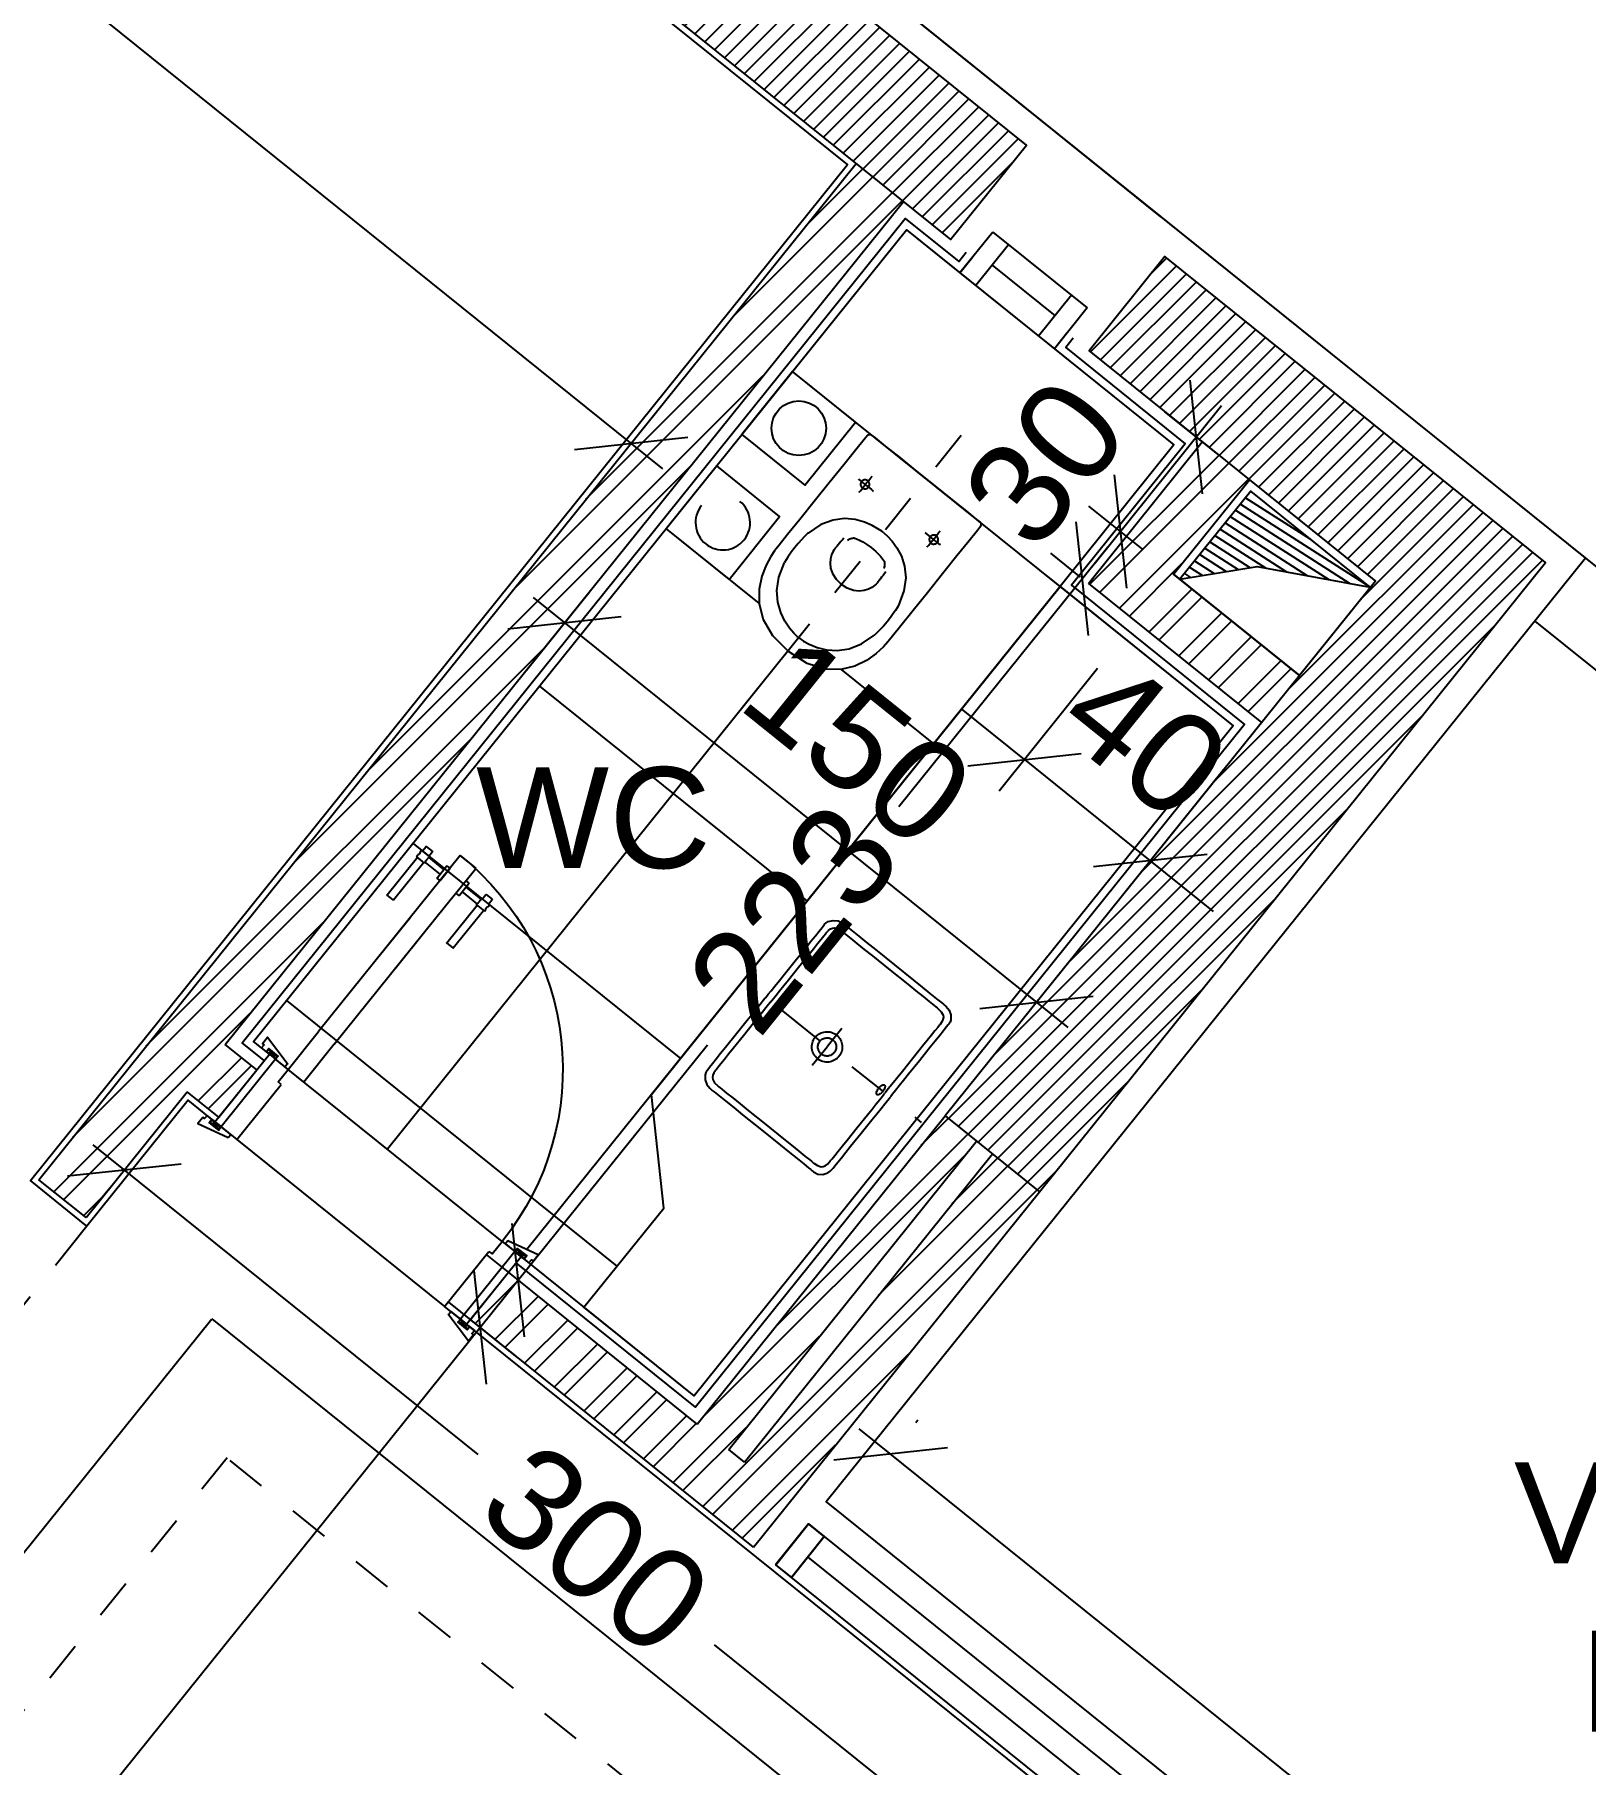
# Model space of a CAD drawing. Extents: x -0.9 to 45.6, y -8.7 to 61.5.
# Drawn here: x 22.36 to 26.201, y 46.578 to 50.864 of the extents above; entities that cross this region are included whole.
import ezdxf

# ---------------------------------------------------------------- set-up
doc = ezdxf.new("R2010")
doc.units = 0
doc.header["$MEASUREMENT"] = 0
doc.header["$PDMODE"] = 35
doc.header["$PDSIZE"] = 0.3
for name, pattern in [('CENTER', [2, 1.25, -0.25, 0.25, -0.25]), ('DASHDOTX2', [50.8, 25.4, -12.7, 0, -12.7]), ('HIDDEN2', [0.1875, 0.125, -0.0625])]:
    doc.linetypes.add(name, pattern=pattern)
doc.layers.get('0').update_dxf_attribs({"linetype": 'CONTINUOUS'})
doc.layers.get('DEFPOINTS').update_dxf_attribs({"linetype": 'CONTINUOUS'})
for name, color, linetype in [('60%', 7, 'CONTINUOUS'), ('A-ALU', 9, 'CONTINUOUS'), ('A-AREAS', 6, 'CONTINUOUS'), ('A-AXIS-SANITARY', 10, 'DASHDOTX2'), ('a-dim', 3, 'CONTINUOUS'), ('A-DOORS', 1, 'CONTINUOUS'), ('A-FC-HIDDEN', 8, 'HIDDEN2'), ('A-FLOR-PFIX', 61, 'CONTINUOUS'), ('A-HATCH-CONC', 8, 'CONTINUOUS'), ('A-HATCH-WALL', 8, 'CONTINUOUS'), ('A-MECHANICAL', 8, 'CONTINUOUS'), ('A-NOMENCLATURE', 3, 'CONTINUOUS'), ('A-PLASTER', 8, 'CONTINUOUS'), ('A-PROJ-TIL-BATH', 8, 'CONTINUOUS'), ('A-PROJ1H', 9, 'HIDDEN2'), ('A-PROJECTION', 9, 'CONTINUOUS'), ('A-SANIT', 95, 'CONTINUOUS'), ('A-SECT-TILE', 12, 'CONTINUOUS'), ('a-shaft', 251, 'CONTINUOUS'), ('A-TILES', 137, 'CONTINUOUS'), ('A-WALL', 4, 'CONTINUOUS'), ('Parcelle$0$N-PLOT', 5, 'CONTINUOUS'), ('S-2ND-3RD-4-5-6TH$0$A-SHAFT 2-3-4-5-6', 8, 'CONTINUOUS'), ('S-2ND-3RD-4-5-6TH$0$A-STR 2-3-4-5-6', 2, 'CONTINUOUS')]:
    doc.layers.add(name, color=color, linetype=linetype)
doc.styles.add('A100-STEXT', font='arial.ttf', dxfattribs={"height": 0.25})
doc.dimstyles.new('A100-DIM', dxfattribs={"dimtxt": 0.25, "dimasz": 0.2, "dimexe": 0.1, "dimexo": 0.3, "dimgap": 0.1, "dimtad": 1, "dimlfac": 100, "dimrnd": 0.5, "dimdsep": 46, "dimtxsty": 'A100-STEXT', "dimblk1": 'OBLIQUE', "dimblk2": 'OBLIQUE', "dimsah": 1, "dimcen": -0.05, "dimdle": 0.1, "dimclrd": 15, "dimclre": 15, "dimclrt": 256, "dimadec": 0, "dimazin": 0, "dimtfac": 0.28, "dimtix": 1, "dimtmove": 2, "dimatfit": 3, "dimldrblk": 'OBLIQUE', "dimfxl": 1, "dimtolj": 1, "dimarcsym": 0})
doc.dimstyles.new('dim-law', dxfattribs={"dimtxt": 0.25, "dimasz": 0.2, "dimexe": 0.1, "dimexo": 0.3, "dimgap": 0.1, "dimtad": 1, "dimlfac": 100, "dimdsep": 46, "dimtxsty": 'A100-STEXT', "dimblk1": 'OBLIQUE', "dimblk2": 'OBLIQUE', "dimsah": 1, "dimcen": -0.05, "dimdle": 0.1, "dimclrd": 15, "dimclre": 15, "dimclrt": 256, "dimadec": 0, "dimazin": 0, "dimtfac": 0.28, "dimtix": 1, "dimtmove": 2, "dimatfit": 3, "dimldrblk": 'OBLIQUE', "dimfxl": 0.1, "dimtolj": 1, "dimarcsym": 0})
pattern_1 = [(45, (-4e-09, 0.000785), (-0.06629126, 0.06629126), []), (45, (0.04419, 0.000785), (-0.06629126, 0.06629126), [])]

# ---------------------------------------------------------------- blocks, each defined once
blk = doc.blocks.new('_OBLIQUE')
at = {"color": 0, "linetype": 'ByBlock'}
blk.add_line((-0.5, -0.5), (0.5, 0.5), dxfattribs=at)
blk = doc.blocks.new('*D159')
at = {"layer": 'a-dim', "color": 15, "lineweight": -2}
for p, q in [((20.6748, 44.1935), (23.5263, 47.7392)), ((23.5564, 47.5866), (23.3857, 47.7239)), ((20.9472, 44.1028), (20.6596, 44.3341))]:
    blk.add_line(p, q, dxfattribs=at)
at = {"layer": 'DEFPOINTS', "color": 0}
for p in [(23.4636, 47.6613), (23.7902, 47.3986), (21.181, 43.9148)]:
    blk.add_point(p, dxfattribs=at)
at = {"layer": 'a-dim', "color": 15, "lineweight": -2, "xscale": 0.2, "yscale": 0.2, "zscale": 0.2}
for p, rotation in [((23.4636, 47.6613), 51.19370302307804), ((20.7375, 44.2714), 231.193703023078)]:
    blk.add_blockref('_OBLIQUE', p, dxfattribs=dict(at, rotation=rotation))
at = {"layer": 'a-dim', "insert": (21.9231, 46.1091), "char_height": 0.25, "attachment_point": 5, "rotation": 51.1937, "style": 'A100-STEXT'}
blk.add_mtext('\\A1;435', dxfattribs=at)
blk = doc.blocks.new('*D160')
at = {"layer": 'a-dim', "color": 15, "lineweight": -2}
for p, q in [((25.0178, 49.5938), (24.5005, 48.9506)), ((24.9505, 49.5196), (24.8772, 49.5786)), ((23.4949, 47.7002), (24.0263, 48.361)), ((23.5335, 47.7975), (23.4797, 47.8408))]:
    blk.add_line(p, q, dxfattribs=at)
at = {"layer": 'DEFPOINTS', "color": 0}
for p in [(24.9551, 49.5159), (25.1843, 49.3316), (23.7673, 47.6095)]:
    blk.add_point(p, dxfattribs=at)
at = {"layer": 'a-dim', "color": 15, "lineweight": -2, "xscale": 0.2, "yscale": 0.2, "zscale": 0.2}
for p, rotation in [((24.9551, 49.5159), 51.19370302307804), ((23.5576, 47.7781), 231.193703023078)]:
    blk.add_blockref('_OBLIQUE', p, dxfattribs=dict(at, rotation=rotation))
at = {"layer": 'a-dim', "insert": (24.2393, 48.6752), "char_height": 0.25, "attachment_point": 5, "rotation": 51.1937, "style": 'A100-STEXT'}
blk.add_mtext('\\A1;223', dxfattribs=at)
blk = doc.blocks.new('*D161')
at = {"layer": 'a-dim', "color": 15, "lineweight": -2}
for p, q in [((24.9865, 49.5549), (25.2998, 49.9445)), ((25.291, 49.8233), (25.1592, 49.9293)), ((25.103, 49.5895), (24.9712, 49.6955))]:
    blk.add_line(p, q, dxfattribs=at)
at = {"layer": 'DEFPOINTS', "color": 0}
for p in [(25.2371, 49.8666), (25.5248, 49.6353), (25.3368, 49.4015)]:
    blk.add_point(p, dxfattribs=at)
at = {"layer": 'a-dim', "color": 15, "lineweight": -2, "xscale": 0.2, "yscale": 0.2, "zscale": 0.2}
for p, rotation in [((25.2371, 49.8666), 51.19370302307804), ((25.0491, 49.6328), 231.193703023078)]:
    blk.add_blockref('_OBLIQUE', p, dxfattribs=dict(at, rotation=rotation))
at = {"layer": 'a-dim', "insert": (24.8625, 49.8028), "char_height": 0.25, "attachment_point": 5, "rotation": 51.1937, "style": 'A100-STEXT'}
blk.add_mtext('\\A1;30', dxfattribs=at)
blk = doc.blocks.new('*D172')
at = {"layer": 'a-dim', "color": 15, "lineweight": -2}
for p, q in [((15.4756, 56.6068), (15.5231, 56.6659)), ((15.3825, 56.6506), (23.9155, 49.7883)), ((23.8527, 49.8699), (23.9002, 49.9289))]:
    blk.add_line(p, q, dxfattribs=at)
at = {"layer": 'DEFPOINTS', "color": 0}
for p in [(15.2876, 56.373), (23.8376, 49.851), (23.6647, 49.6361)]:
    blk.add_point(p, dxfattribs=at)
at = {"layer": 'a-dim', "color": 15, "lineweight": -2, "xscale": 0.2, "yscale": 0.2, "zscale": 0.2}
for p, rotation in [((15.4604, 56.5879), 141.1937093654776), ((23.8376, 49.851), 321.1937093654776)]:
    blk.add_blockref('_OBLIQUE', p, dxfattribs=dict(at, rotation=rotation))
at = {"layer": 'a-dim', "insert": (19.7916, 53.3969), "char_height": 0.25, "attachment_point": 5, "rotation": 321.1937, "style": 'A100-STEXT'}
blk.add_mtext('\\A1;1075', dxfattribs=at)
blk = doc.blocks.new('*D173')
at = {"layer": 'a-dim', "color": 15, "lineweight": -2}
for p, q in [((23.578, 49.2889), (23.7351, 49.4843)), ((23.5945, 49.469), (24.9193, 48.4036)), ((24.9286, 48.5748), (24.7787, 48.3884))]:
    blk.add_line(p, q, dxfattribs=at)
at = {"layer": 'DEFPOINTS', "color": 0}
for p in [(23.39, 49.0551), (25.1166, 48.8086), (24.8413, 48.4663)]:
    blk.add_point(p, dxfattribs=at)
at = {"layer": 'a-dim', "color": 15, "lineweight": -2, "xscale": 0.2, "yscale": 0.2, "zscale": 0.2}
for p, rotation in [((23.6724, 49.4063), 141.1937093654685), ((24.8413, 48.4663), 321.1937093654685)]:
    blk.add_blockref('_OBLIQUE', p, dxfattribs=dict(at, rotation=rotation))
at = {"layer": 'a-dim', "insert": (24.3995, 49.1137), "char_height": 0.25, "attachment_point": 5, "rotation": 321.1937, "style": 'A100-STEXT'}
blk.add_mtext('\\A1;150', dxfattribs=at)
blk = doc.blocks.new('*D174')
at = {"layer": 'a-dim', "color": 15, "lineweight": -2}
for p, q in [((24.9929, 49.2931), (24.749, 48.9897)), ((24.8116, 49.0677), (24.6558, 49.193)), ((24.8116, 49.0677), (25.1233, 48.817)), ((25.3046, 49.0424), (25.0607, 48.7391)), ((25.1233, 48.817), (25.2792, 48.6916))]:
    blk.add_line(p, q, dxfattribs=at)
at = {"layer": 'DEFPOINTS', "color": 0}
for p in [(25.1809, 49.5268), (25.4926, 49.2762), (25.1233, 48.817)]:
    blk.add_point(p, dxfattribs=at)
at = {"layer": 'a-dim', "color": 15, "lineweight": -2, "xscale": 0.2, "yscale": 0.2, "zscale": 0.2}
for p, rotation in [((24.8116, 49.0677), 321.1937093654685), ((25.1233, 48.817), 141.1937093654685)]:
    blk.add_blockref('_OBLIQUE', p, dxfattribs=dict(at, rotation=rotation))
at = {"layer": 'a-dim', "insert": (25.1102, 49.1197), "char_height": 0.25, "attachment_point": 5, "rotation": 321.1937, "style": 'A100-STEXT'}
blk.add_mtext('\\A1;40', dxfattribs=at)
blk = doc.blocks.new('*D175')
at = {"layer": 'a-dim', "color": 15, "lineweight": -2}
for p, q in [((22.5041, 48.1132), (23.4582, 47.3459)), ((22.5502, 48.0109), (22.5194, 47.9726)), ((24.9978, 46.1078), (24.0437, 46.875)), ((24.7313, 45.936), (24.9825, 46.2484))]:
    blk.add_line(p, q, dxfattribs=at)
at = {"layer": 'DEFPOINTS', "color": 0}
for p in [(22.7382, 48.2446), (24.9199, 46.1704), (24.5433, 45.7022)]:
    blk.add_point(p, dxfattribs=at)
at = {"layer": 'a-dim', "color": 15, "lineweight": -2, "xscale": 0.2, "yscale": 0.2, "zscale": 0.2}
for p, rotation in [((22.5821, 48.0505), 141.1937093654481), ((24.9199, 46.1704), 321.1937093654481)]:
    blk.add_blockref('_OBLIQUE', p, dxfattribs=dict(at, rotation=rotation))
at = {"layer": 'a-dim', "insert": (23.751, 47.1105), "char_height": 0.25, "attachment_point": 5, "rotation": 321.1937, "style": 'A100-STEXT'}
blk.add_mtext('\\A1;300', dxfattribs=at)
blk = doc.blocks.new('A$C3DEF75EA')
at = {"layer": 'A-DOORS'}
for p, q in [((-0.19, 0.63), (-0.19, 0.6445)), ((-0.1705, 0.645), (-0.1895, 0.645)), ((-0.17, 0.63), (-0.17, 0.6445)), ((-0.11, 0.68), (-0.06, 0.68)), ((-0.11, 0.56), (-0.11, 0.68)), ((-0.06, 0.68), (-0.06, 0.56)), ((0, 0.63), (0, 0.6445)), ((0.0005, 0.645), (0.0195, 0.645)), ((0.02, 0.63), (0.02, 0.6445)), ((-0.167, 0.63), (-0.193, 0.63)), ((-0.193, 0.625), (-0.193, 0.63)), ((-0.193, 0.61), (-0.193, 0.615)), ((-0.167, 0.61), (-0.193, 0.61)), ((-0.19, 0.4905), (-0.19, 0.61)), ((-0.17, 0.4905), (-0.17, 0.61)), ((-0.167, 0.6275), (-0.167, 0.63)), ((-0.12, 0.6275), (-0.167, 0.6275)), ((-0.167, 0.61), (-0.167, 0.6125)), ((-0.12, 0.6125), (-0.167, 0.6125)), ((-0.12, 0.602), (-0.12, 0.638)), ((-0.11, 0.64), (-0.118, 0.64)), ((-0.11, 0.6), (-0.118, 0.6)), ((-0.11, 0.6), (-0.11, 0.64)), ((-0.06, 0.64), (-0.052, 0.64)), ((-0.06, 0.6), (-0.06, 0.64)), ((-0.06, 0.6), (-0.052, 0.6)), ((-0.05, 0.602), (-0.05, 0.638)), ((-0.05, 0.6275), (-0.003, 0.6275)), ((-0.05, 0.6125), (-0.003, 0.6125)), ((-0.003, 0.63), (0.023, 0.63)), ((-0.003, 0.6275), (-0.003, 0.63)), ((-0.003, 0.61), (-0.003, 0.6125)), ((-0.003, 0.61), (0.023, 0.61)), ((0, 0.4905), (0, 0.61)), ((0.02, 0.4905), (0.02, 0.61)), ((0.023, 0.625), (0.023, 0.63)), ((0.023, 0.61), (0.023, 0.615)), ((-0.11, 0.12), (-0.11, 0.56)), ((-0.06, 0.56), (-0.06, 0.12)), ((-0.1705, 0.49), (-0.1895, 0.49)), ((-0.11, 0.483), (-0.11, 0.36)), ((-0.06, 0.483), (-0.06, 0.36)), ((0.0005, 0.49), (0.0195, 0.49)), ((-0.11, 0.12), (-0.11, 0)), ((-0.06, 0), (-0.06, 0.12)), ((-0.809, 0), (-0.781, 0.009)), ((-0.809, 0.009), (-0.781, 0)), ((0.009, 0), (-0.019, 0.009)), ((0.009, 0.009), (-0.019, 0)), ((-0.11, 0), (-0.06, 0)), ((-0.809, -0.215), (-0.781, -0.224)), ((-0.809, -0.224), (-0.781, -0.215)), ((0.009, -0.215), (-0.019, -0.224)), ((0.009, -0.224), (-0.019, -0.215))]:
    blk.add_line(p, q, dxfattribs=at)
at = {"layer": 'A-DOORS', "color": 8}
for p, q in [((-0.74, 0), (-0.06, 0)), ((-0.07, -0.215), (-0.73, -0.215))]:
    blk.add_line(p, q, dxfattribs=at)
at = {"layer": 'A-DOORS'}
for points in [[(-0.81, 0), (-0.825, 0), (-0.825, 0.01), (-0.83, 0.01), (-0.83, 0.03), (-0.7518, 0.0104, -0.381769), (-0.75, 0.0084), (-0.75, 0), (-0.78, 0), (-0.78, 0.01), (-0.81, 0.01), (-0.81, 0)], [(0.01, 0), (0.025, 0), (0.025, 0.01), (0.03, 0.01), (0.03, 0.03), (-0.0482, 0.0104, 0.381769), (-0.05, 0.0084), (-0.05, 0), (-0.02, 0), (-0.02, 0.01), (0.01, 0.01), (0.01, 0)], [(-0.81, -0.215), (-0.825, -0.215), (-0.825, -0.225), (-0.83, -0.225), (-0.83, -0.245), (-0.7518, -0.2254, 0.381769), (-0.75, -0.2234), (-0.75, -0.215), (-0.78, -0.215), (-0.78, -0.225), (-0.81, -0.225), (-0.81, -0.215)], [(0.01, -0.215), (0.025, -0.215), (0.025, -0.225), (0.03, -0.225), (0.03, -0.245), (-0.0482, -0.2254, -0.381769), (-0.05, -0.2234), (-0.05, -0.215), (-0.02, -0.215), (-0.02, -0.225), (0.01, -0.225), (0.01, -0.215)]]:
    blk.add_lwpolyline(points, format="xyb", dxfattribs=at)
for points in [[(-0.809, 0), (-0.781, 0), (-0.781, 0.009), (-0.809, 0.009)], [(0.009, 0), (-0.019, 0), (-0.019, 0.009), (0.009, 0.009)], [(-0.809, -0.215), (-0.781, -0.215), (-0.781, -0.224), (-0.809, -0.224)], [(0.009, -0.215), (-0.019, -0.215), (-0.019, -0.224), (0.009, -0.224)]]:
    blk.add_lwpolyline(points, close=True, dxfattribs=at)
for points in [[(-0.8, -0.215), (-0.8, 0), (-0.78, 0), (-0.78, -0.215), (-0.8, -0.215)], [(-0.73, -0.04), (-0.74, -0.04), (-0.74, 0), (-0.78, 0)], [(-0.78, 0), (-0.78, -0.215), (-0.73, -0.215), (-0.73, -0.04)], [(0, -0.215), (0, 0), (-0.02, 0), (-0.02, -0.215), (0, -0.215)], [(-0.07, -0.04), (-0.06, -0.04), (-0.06, 0), (-0.02, 0)], [(-0.02, 0), (-0.02, -0.215), (-0.07, -0.215), (-0.07, -0.04)]]:
    blk.add_lwpolyline(points, dxfattribs=at)
blk.add_arc((-0.0597, -0.0003), 0.6803, 90.0254, 179.9746, dxfattribs=at)
for centre, major_axis, start_param, end_param in [((-0.1895, 0.6445), (-0.000354, 0.000354), -0.785398, 0.785398), ((-0.1705, 0.6445), (0.000354, 0.000354), 5.497787, 7.068583), ((0.0005, 0.6445), (-0.000354, 0.000354), -0.785398, 0.785398), ((0.0195, 0.6445), (0.000354, 0.000354), 5.497787, 7.068583), ((-0.2006, 0.62), (0.00642, 0.00642), 4.914874, 6.080701), ((-0.149, 0.62), (0.0138, 0.0138), 1.961403, 2.750986), ((-0.118, 0.638), (-0.00141, 0.00141), -0.785398, 0.785398), ((-0.118, 0.602), (0.00141, 0.00141), 2.356194, 3.926991), ((-0.052, 0.638), (0.00141, 0.00141), 5.497787, 7.068583), ((-0.052, 0.602), (-0.00141, 0.00141), 2.356194, 3.926991), ((-0.021, 0.62), (0.0138, 0.0138), 5.102996, 5.892578), ((0.0306, 0.62), (0.00642, 0.00642), 1.773281, 2.939108), ((-0.1895, 0.4905), (0.000354, 0.000354), 2.356194, 3.926991), ((-0.1705, 0.4905), (-0.000354, 0.000354), 2.356194, 3.926991), ((0.0005, 0.4905), (0.000354, 0.000354), 2.356194, 3.926991), ((0.0195, 0.4905), (-0.000354, 0.000354), 2.356194, 3.926991)]:
    blk.add_ellipse(centre, major_axis=major_axis, ratio=1, start_param=start_param, end_param=end_param, dxfattribs=at)
blk = doc.blocks.new('A$C4412624D')
for points in [[(-363.316505, 205.931824, 0), (-369.377186, 205.812927, 0), (-385.619804, 204.401184, 0), (-409.135235, 200.113983, 0), (-437.014357, 191.368836, 0), (-466.348038, 176.583069, 0), (-494.227158, 154.174194, 0), (-517.742592, 122.559601, 0), (-533.985207, 80.156738, 0), (-540.045876, 25.382996, 0)], [(-497.934326, 27.701111, 0), (-497.803253, 31.697464, 0), (-496.723526, 42.562134, 0), (-493.665352, 58.608521, 0), (-487.598946, 78.150055, 0), (-477.494526, 99.500153, 0), (-462.322313, 120.972229, 0), (-441.052518, 140.879669, 0), (-412.655359, 157.53595, 0), (-376.101051, 169.254425, 0)], [(-283.871368, 169.254578, 0), (-285.531082, 169.495087, 0), (-290.24971, 170.096344, 0), (-297.636414, 170.87796, 0), (-307.300392, 171.659577, 0), (-318.850838, 172.260834, 0), (-331.896935, 172.501343, 0), (-346.047874, 172.200714, 0), (-360.912849, 171.17862, 0), (-376.101044, 169.254608, 0)], [(-7.305237, 205.931824, 0), (-19.51413, 205.931824, 0), (-52.233948, 205.931824, 0), (-99.604431, 205.931824, 0), (-155.76532, 205.931824, 0), (-214.856354, 205.931793, 0), (-271.017242, 205.931793, 0), (-318.387726, 205.931793, 0), (-351.107536, 205.931763, 0), (-363.316406, 205.931763, 0)], [(-167.899292, 27.713638, 0), (-167.94632, 31.783478, 0), (-168.779755, 42.831787, 0), (-171.43811, 59.116745, 0), (-176.960022, 78.896546, 0), (-186.383972, 100.429382, 0), (-200.748535, 121.973389, 0), (-221.092255, 141.786835, 0), (-248.453674, 158.127808, 0), (-283.871368, 169.254547, 0)], [(-7.305237, 205.931824, 0), (-7.054718, 205.891724, 0), (-6.383331, 205.746399, 0), (-5.411285, 205.458283, 0), (-4.258881, 204.989777, 0), (-3.046356, 204.303314, 0), (-1.893951, 203.361298, 0), (-0.921936, 202.126221, 0), (-0.250519, 200.560455, 0), (0, 198.626465, 0)], [(-0.000031, 198.626618, 0), (-0.000031, 186.942688, 0), (-0.000031, 155.629791, 0), (-0.000031, 110.296204, 0), (-0.000031, 56.550171, 0), (0, 0, 0), (0, -53.746025, 0), (0, -99.079628, 0), (0.000031, -130.392528, 0), (0.000031, -142.076446, 0)], [(-128.633087, 134.554077, 0), (-126.879395, 134.554077, 0), (-122.179504, 134.554077, 0), (-115.375183, 134.554077, 0), (-107.308197, 134.554077, 0), (-98.820343, 134.554108, 0), (-90.753357, 134.554108, 0), (-83.949036, 134.554108, 0), (-79.249146, 134.554138, 0), (-77.495453, 134.554138, 0)], [(-93.019531, 135.467438, 0), (-93.196075, 137.437134, 0), (-93.705109, 139.291046, 0), (-94.515656, 140.998169, 0), (-95.596771, 142.527588, 0), (-96.917511, 143.848328, 0), (-98.446899, 144.929444, 0), (-100.154022, 145.740021, 0), (-102.007935, 146.249054, 0), (-103.977631, 146.425629, 0), (-103.977631, 146.425537, 0), (-105.947327, 146.248993, 0), (-107.801239, 145.73996, 0), (-109.508362, 144.929413, 0), (-111.03775, 143.848328, 0), (-112.358459, 142.527588, 0), (-113.439575, 140.99823, 0), (-114.250092, 139.291107, 0), (-114.759094, 137.437256, 0), (-114.935638, 135.46759, 0), (-114.93573, 135.467438, 0), (-114.759186, 133.497742, 0), (-114.250153, 131.643829, 0), (-113.439606, 129.936707, 0), (-112.35849, 128.407288, 0), (-111.03775, 127.086548, 0), (-109.508362, 126.005432, 0), (-107.801239, 125.194855, 0), (-105.947327, 124.685822, 0), (-103.977631, 124.509247, 0), (-103.977631, 124.509339, 0), (-102.007935, 124.685883, 0), (-100.154022, 125.194916, 0), (-98.446899, 126.005463, 0), (-96.917511, 127.086548, 0), (-95.596802, 128.407288, 0), (-94.515686, 129.936646, 0), (-93.70517, 131.643768, 0), (-93.196167, 133.49762, 0), (-93.019623, 135.467285, 0)], [(-103.977631, 156.470307, 0), (-103.977631, 154.841889, 0), (-103.977631, 150.477722, 0), (-103.977631, 144.159454, 0), (-103.977631, 136.668732, 0), (-103.977661, 128.787171, 0), (-103.977661, 121.296448, 0), (-103.977661, 114.97818, 0), (-103.977692, 110.614014, 0), (-103.977692, 108.985626, 0)], [(-239.127029, 93.496338, 0), (-244.453003, 93.570557, 0), (-249.945557, 93.674713, 0), (-255.392944, 93.798554, 0), (-260.583328, 93.931671, 0), (-265.304947, 94.063751, 0), (-269.345993, 94.184479, 0), (-272.494675, 94.283508, 0), (-274.5392, 94.350495, 0), (-275.267776, 94.375122, 0), (-275.267746, 94.375122, 0), (-277.177994, 94.160919, 0), (-282.297455, 93.202637, 0), (-289.709213, 91.026795, 0), (-298.496338, 87.159912, 0), (-307.741928, 81.128479, 0), (-316.529068, 72.45903, 0), (-323.940826, 60.67807, 0), (-329.060295, 45.312103, 0), (-330.970551, 25.887634, 0)], [(-222.988953, 73.828949, 0), (-223.338638, 74.133179, 0), (-224.304276, 74.948532, 0), (-225.760712, 76.128952, 0), (-227.582809, 77.528443, 0), (-229.645447, 79.000946, 0), (-231.823486, 80.400421, 0), (-233.99176, 81.580872, 0), (-236.025146, 82.39621, 0), (-237.798523, 82.70047, 0)], [(-222.988953, 73.828949, 0), (-222.415253, 72.286972, 0), (-220.969742, 67.851441, 0), (-219.065781, 60.807938, 0), (-217.11673, 51.442078, 0), (-215.53595, 40.039414, 0), (-214.736816, 26.885574, 0), (-215.132675, 12.266113, 0), (-217.136887, -3.533356, 0), (-221.162842, -20.227234, 0)], [(-363.316505, -149.381658, 0), (-369.377186, -149.461094, 0), (-385.619804, -148.580885, 0), (-409.135235, -145.063267, 0), (-437.014357, -137.230472, 0), (-466.348038, -123.404728, 0), (-494.227158, -101.908272, 0), (-517.742592, -71.063339, 0), (-533.985207, -29.192154, 0), (-540.045876, 25.383057, 0)], [(-497.934326, 27.701111, 0), (-497.877174, 23.658875, 0), (-496.982231, 12.679642, 0), (-494.164284, -3.515335, 0), (-488.338104, -23.204819, 0), (-478.41848, -44.667587, 0), (-463.320183, -66.182388, 0), (-441.957998, -86.028, 0), (-413.246702, -102.483177, 0), (-376.101074, -113.826691, 0)], [(-239.127029, -38.068466, 0), (-244.453003, -38.14267, 0), (-249.945557, -38.246841, 0), (-255.392944, -38.370651, 0), (-260.583328, -38.503769, 0), (-265.304947, -38.635849, 0), (-269.345993, -38.756561, 0), (-272.494675, -38.855591, 0), (-274.5392, -38.922577, 0), (-275.267776, -38.947189, 0), (-275.267746, -38.947235, 0), (-277.177994, -38.733047, 0), (-282.297455, -37.774811, 0), (-289.709213, -35.599045, 0), (-298.496338, -31.732208, 0), (-307.741928, -25.700821, 0), (-316.529068, -17.031387, 0), (-323.940826, -5.250381, 0), (-329.060295, 10.115692, 0), (-330.970551, 29.540344, 0)], [(-167.899292, 27.713638, 0), (-167.835449, 23.744888, 0), (-168.391693, 12.949295, 0), (-170.689728, -3.00711, 0), (-175.851273, -22.458359, 0), (-184.998032, -43.738403, 0), (-199.251709, -65.181274, 0), (-219.733994, -85.120949, 0), (-247.56662, -101.891426, 0), (-283.871277, -113.826691, 0)], [(-221.162796, -20.227218, 0), (-221.512482, -20.531448, 0), (-222.478119, -21.346786, 0), (-223.934555, -22.527222, 0), (-225.756668, -23.926681, 0), (-227.819305, -25.39917, 0), (-229.99733, -26.79863, 0), (-232.165619, -27.97905, 0), (-234.19902, -28.794388, 0), (-235.972382, -29.098617, 0)], [(-128.633087, -79.126785, 0), (-126.879395, -79.126785, 0), (-122.179504, -79.126785, 0), (-115.375183, -79.126785, 0), (-107.308197, -79.126793, 0), (-98.820343, -79.126793, 0), (-90.753357, -79.1268, 0), (-83.949036, -79.1268, 0), (-79.249146, -79.126808, 0), (-77.495453, -79.126816, 0)], [(-93.019531, -80.039558, 0), (-93.196075, -78.069855, 0), (-93.705109, -76.215965, 0), (-94.515656, -74.508842, 0), (-95.596771, -72.979439, 0), (-96.917511, -71.658707, 0), (-98.446899, -70.577591, 0), (-100.154022, -69.767044, 0), (-102.007935, -69.258026, 0), (-103.977631, -69.081474, 0), (-103.977631, -69.081459, 0), (-105.947327, -69.258011, 0), (-107.801239, -69.767036, 0), (-109.508362, -70.577583, 0), (-111.03775, -71.658699, 0), (-112.358459, -72.979431, 0), (-113.439575, -74.508835, 0), (-114.250092, -76.21595, 0), (-114.759094, -78.069839, 0), (-114.935638, -80.039543, 0), (-114.93573, -80.039558, 0), (-114.759186, -82.009262, 0), (-114.250153, -83.863159, 0), (-113.439606, -85.570282, 0), (-112.35849, -87.099686, 0), (-111.03775, -88.420425, 0), (-109.508362, -89.501541, 0), (-107.801239, -90.312088, 0), (-105.947327, -90.821113, 0), (-103.977631, -90.997673, 0), (-103.977631, -90.997658, 0), (-102.007935, -90.821106, 0), (-100.154022, -90.31208, 0), (-98.446899, -89.501533, 0), (-96.917511, -88.420418, 0), (-95.596802, -87.099678, 0), (-94.515686, -85.570274, 0), (-93.70517, -83.863144, 0), (-93.196167, -82.009254, 0), (-93.019623, -80.039543, 0)], [(-103.977631, -101.042419, 0), (-103.977631, -99.414001, 0), (-103.977631, -95.049827, 0), (-103.977631, -88.731552, 0), (-103.977631, -81.240814, 0), (-103.977661, -73.359253, 0), (-103.977661, -65.868515, 0), (-103.977661, -59.550239, 0), (-103.977692, -55.186066, 0), (-103.977692, -53.557648, 0)], [(-283.871368, -113.826683, 0), (-285.531082, -114.067184, 0), (-290.24971, -114.668434, 0), (-297.636414, -115.450065, 0), (-307.300392, -116.231693, 0), (-318.850838, -116.832943, 0), (-331.896935, -117.073444, 0), (-346.047874, -116.772819, 0), (-360.912849, -115.750694, 0), (-376.101044, -113.826691, 0)], [(-7.305237, -149.381658, 0), (-19.51413, -149.381658, 0), (-52.233948, -149.381658, 0), (-99.604431, -149.381658, 0), (-155.76532, -149.381658, 0), (-214.856354, -149.38166, 0), (-271.017242, -149.38166, 0), (-318.387726, -149.38166, 0), (-351.107536, -149.381662, 0), (-363.316406, -149.381662, 0)], [(-7.305237, -149.381658, 0), (-7.054718, -149.341568, 0), (-6.383331, -149.196247, 0), (-5.411285, -148.908123, 0), (-4.258881, -148.439623, 0), (-3.046356, -147.753174, 0), (-1.893951, -146.811207, 0), (-0.921936, -145.576141, 0), (-0.250519, -144.010414, 0), (0, -142.076446, 0)]]:
    blk.add_polyline3d(points)
at = {"layer": 'A-AXIS-SANITARY', "linetype": 'CENTER', "ltscale": 0.1}
blk.add_line((136.288241, 26.88557), (-721.794139, 26.885582), dxfattribs=at)
blk = doc.blocks.new('A$C6D442EC4')
at = {"layer": 'A-AXIS-SANITARY', "linetype": 'CENTER', "ltscale": 0.1}
blk.add_line((-0.0027, 0.3461), (-0.0027, -0.0992), dxfattribs=at)
at = {"layer": 'A-FLOR-PFIX', "ltscale": 0.5}
for points in [[(-0.0025, 0.3948), (-0.0051, 0.3948), (-0.0125, 0.3948), (-0.0239, 0.3948), (-0.0388, 0.3948), (-0.0564, 0.3948), (-0.076, 0.3948), (-0.1187, 0.3948), (-0.1614, 0.3948), (-0.181, 0.3948), (-0.1986, 0.3948), (-0.2135, 0.3948), (-0.225, 0.3948), (-0.2323, 0.3948), (-0.235, 0.3948), (-0.2405, 0.394), (-0.246, 0.3919), (-0.2556, 0.3842), (-0.2625, 0.3736), (-0.2651, 0.362), (-0.2651, 0.361), (-0.2651, 0.3583), (-0.2651, 0.3538), (-0.2651, 0.3478), (-0.2651, 0.3316), (-0.2651, 0.3105), (-0.2651, 0.2855), (-0.2651, 0.2577), (-0.2651, 0.1972), (-0.2651, 0.1367), (-0.2651, 0.1088), (-0.2651, 0.0839), (-0.2651, 0.0628), (-0.2651, 0.0466), (-0.2651, 0.0405), (-0.2651, 0.0361), (-0.2651, 0.0333), (-0.2651, 0.0324), (-0.2626, 0.0199), (-0.2557, 0.0096), (-0.2448, 0.0026), (-0.2379, 0.0007), (-0.2303, 0), (-0.2278, 0), (-0.2205, 0), (-0.2093, 0), (-0.1947, 0), (-0.1775, 0), (-0.1582, 0), (-0.1164, 0), (-0.0746, 0), (-0.0553, 0), (-0.0381, 0), (-0.0235, 0), (-0.0123, 0), (-0.005, 0), (-0.0025, 0)], [(-0.0026, 0.3948), (0, 0.3948), (0.0074, 0.3948), (0.0188, 0.3948), (0.0337, 0.3948), (0.0513, 0.3948), (0.0709, 0.3948), (0.1136, 0.3948), (0.1563, 0.3948), (0.176, 0.3948), (0.1936, 0.3948), (0.2084, 0.3948), (0.2199, 0.3948), (0.2273, 0.3948), (0.2299, 0.3948), (0.2355, 0.394), (0.2409, 0.3919), (0.2506, 0.3842), (0.2574, 0.3736), (0.26, 0.362), (0.26, 0.361), (0.26, 0.3583), (0.26, 0.3538), (0.26, 0.3478), (0.26, 0.3316), (0.26, 0.3105), (0.26, 0.2856), (0.26, 0.2578), (0.26, 0.1974), (0.26, 0.137), (0.26, 0.1092), (0.26, 0.0843), (0.26, 0.0632), (0.26, 0.047), (0.26, 0.041), (0.26, 0.0366), (0.26, 0.0338), (0.26, 0.0329), (0.2574, 0.0212), (0.2506, 0.0106), (0.2409, 0.003), (0.2355, 0.0008), (0.2299, 0), (0.2273, 0), (0.2199, 0), (0.2084, 0), (0.1936, 0), (0.176, 0), (0.1563, 0), (0.1136, 0), (0.0709, 0), (0.0513, 0), (0.0337, 0), (0.0188, 0), (0.0074, 0), (0, 0), (-0.0026, 0)], [(-0.0025, 0.3784), (-0.0049, 0.3784), (-0.0118, 0.3784), (-0.0226, 0.3784), (-0.0366, 0.3784), (-0.0531, 0.3784), (-0.0715, 0.3784), (-0.1116, 0.3784), (-0.1517, 0.3784), (-0.1701, 0.3784), (-0.1867, 0.3784), (-0.2006, 0.3784), (-0.2114, 0.3784), (-0.2183, 0.3784), (-0.2208, 0.3784), (-0.2288, 0.3778), (-0.2351, 0.3761), (-0.2399, 0.3735), (-0.2434, 0.37), (-0.2472, 0.361), (-0.2481, 0.3502), (-0.2481, 0.3493), (-0.2481, 0.3468), (-0.2481, 0.3427), (-0.2481, 0.3371), (-0.2481, 0.322), (-0.2481, 0.3025), (-0.2481, 0.2793), (-0.2481, 0.2535), (-0.2481, 0.1974), (-0.2481, 0.1413), (-0.2481, 0.1155), (-0.2481, 0.0924), (-0.2481, 0.0728), (-0.2481, 0.0577), (-0.2481, 0.0522), (-0.2481, 0.048), (-0.2481, 0.0455), (-0.2481, 0.0446), (-0.2472, 0.0339), (-0.2434, 0.0249), (-0.2399, 0.0214), (-0.2351, 0.0187), (-0.2288, 0.017), (-0.2208, 0.0164), (-0.2183, 0.0164), (-0.2114, 0.0164), (-0.2006, 0.0164), (-0.1867, 0.0164), (-0.1701, 0.0164), (-0.1517, 0.0164), (-0.1116, 0.0164), (-0.0715, 0.0164), (-0.0531, 0.0164), (-0.0366, 0.0164), (-0.0226, 0.0164), (-0.0118, 0.0164), (-0.0049, 0.0164), (-0.0025, 0.0164)], [(-0.0026, 0.3784), (-0.0002, 0.3784), (0.0068, 0.3784), (0.0175, 0.3784), (0.0315, 0.3784), (0.048, 0.3784), (0.0665, 0.3784), (0.1065, 0.3784), (0.1466, 0.3784), (0.1651, 0.3784), (0.1816, 0.3784), (0.1955, 0.3784), (0.2063, 0.3784), (0.2132, 0.3784), (0.2157, 0.3784), (0.2237, 0.3778), (0.23, 0.3761), (0.2348, 0.3735), (0.2383, 0.37), (0.2421, 0.361), (0.243, 0.3502), (0.243, 0.3493), (0.243, 0.3468), (0.243, 0.3427), (0.243, 0.3371), (0.243, 0.322), (0.243, 0.3025), (0.243, 0.2793), (0.243, 0.2535), (0.243, 0.1974), (0.243, 0.1413), (0.243, 0.1155), (0.243, 0.0924), (0.243, 0.0728), (0.243, 0.0577), (0.243, 0.0522), (0.243, 0.048), (0.243, 0.0455), (0.243, 0.0446), (0.2421, 0.0339), (0.2383, 0.0249), (0.2348, 0.0214), (0.23, 0.0187), (0.2237, 0.017), (0.2157, 0.0164), (0.2132, 0.0164), (0.2063, 0.0164), (0.1955, 0.0164), (0.1816, 0.0164), (0.1651, 0.0164), (0.1466, 0.0164), (0.1065, 0.0164), (0.0665, 0.0164), (0.048, 0.0164), (0.0315, 0.0164), (0.0175, 0.0164), (0.0068, 0.0164), (-0.0002, 0.0164), (-0.0026, 0.0164)], [(-0.0408, 0.1997), (-0.0406, 0.2035), (-0.04, 0.2073), (-0.0391, 0.2109), (-0.0378, 0.2144), (-0.0362, 0.2176), (-0.0343, 0.2208), (-0.0322, 0.2237), (-0.0297, 0.2263), (-0.0271, 0.2288), (-0.0242, 0.2309), (-0.021, 0.2328), (-0.0177, 0.2344), (-0.0143, 0.2357), (-0.0107, 0.2366), (-0.0069, 0.2372), (-0.0031, 0.2374), (0.0008, 0.2372), (0.0045, 0.2366), (0.0081, 0.2357), (0.0116, 0.2344), (0.0149, 0.2328), (0.018, 0.2309), (0.0209, 0.2288), (0.0236, 0.2263), (0.026, 0.2237), (0.0282, 0.2208), (0.0301, 0.2176), (0.0317, 0.2144), (0.0329, 0.2109), (0.0339, 0.2073), (0.0344, 0.2035), (0.0346, 0.1997), (0.0344, 0.1958), (0.0339, 0.1921), (0.0329, 0.1885), (0.0317, 0.185), (0.0301, 0.1817), (0.0282, 0.1786), (0.026, 0.1757), (0.0236, 0.173), (0.0209, 0.1706), (0.018, 0.1684), (0.0149, 0.1665), (0.0116, 0.1649), (0.0081, 0.1637), (0.0045, 0.1627), (0.0008, 0.1622), (-0.0031, 0.162), (-0.0069, 0.1622), (-0.0107, 0.1627), (-0.0143, 0.1637), (-0.0177, 0.1649), (-0.021, 0.1665), (-0.0242, 0.1684), (-0.0271, 0.1706), (-0.0297, 0.173), (-0.0322, 0.1757), (-0.0343, 0.1786), (-0.0362, 0.1817), (-0.0378, 0.185), (-0.0391, 0.1885), (-0.04, 0.1921), (-0.0406, 0.1958), (-0.0408, 0.1997), (-0.0408, 0.1997)], [(-0.0257, 0.1997), (-0.0256, 0.202), (-0.0252, 0.2042), (-0.0247, 0.2064), (-0.0239, 0.2085), (-0.023, 0.2105), (-0.0218, 0.2123), (-0.0205, 0.2141), (-0.0191, 0.2157), (-0.0175, 0.2171), (-0.0157, 0.2184), (-0.0139, 0.2196), (-0.0119, 0.2205), (-0.0098, 0.2213), (-0.0076, 0.2218), (-0.0054, 0.2222), (-0.0031, 0.2223), (-0.0008, 0.2222), (0.0015, 0.2218), (0.0037, 0.2213), (0.0057, 0.2205), (0.0077, 0.2196), (0.0096, 0.2184), (0.0113, 0.2171), (0.0129, 0.2157), (0.0144, 0.2141), (0.0157, 0.2123), (0.0168, 0.2105), (0.0178, 0.2085), (0.0185, 0.2064), (0.0191, 0.2042), (0.0194, 0.202), (0.0196, 0.1997), (0.0194, 0.1974), (0.0191, 0.1951), (0.0185, 0.1929), (0.0178, 0.1909), (0.0168, 0.1889), (0.0157, 0.187), (0.0144, 0.1853), (0.0129, 0.1837), (0.0113, 0.1822), (0.0096, 0.1809), (0.0077, 0.1798), (0.0057, 0.1788), (0.0037, 0.1781), (0.0015, 0.1775), (-0.0008, 0.1772), (-0.0031, 0.1771), (-0.0054, 0.1772), (-0.0076, 0.1775), (-0.0098, 0.1781), (-0.0119, 0.1788), (-0.0139, 0.1798), (-0.0157, 0.1809), (-0.0175, 0.1822), (-0.0191, 0.1837), (-0.0205, 0.1853), (-0.0218, 0.187), (-0.023, 0.1889), (-0.0239, 0.1909), (-0.0247, 0.1929), (-0.0252, 0.1951), (-0.0256, 0.1974), (-0.0257, 0.1997), (-0.0257, 0.1997)], [(-0.0176, 0.0295), (-0.0176, 0.0302), (-0.0173, 0.0308), (-0.017, 0.0315), (-0.0165, 0.0321), (-0.0158, 0.0326), (-0.0151, 0.0332), (-0.0142, 0.0337), (-0.0132, 0.0341), (-0.011, 0.0349), (-0.0084, 0.0355), (-0.0056, 0.0359), (-0.0026, 0.036), (0.0004, 0.0359), (0.0033, 0.0355), (0.0058, 0.0349), (0.0081, 0.0341), (0.009, 0.0337), (0.0099, 0.0332), (0.0107, 0.0326), (0.0113, 0.0321), (0.0118, 0.0315), (0.0122, 0.0308), (0.0124, 0.0302), (0.0125, 0.0295), (0.0124, 0.0288), (0.0122, 0.0282), (0.0118, 0.0276), (0.0113, 0.027), (0.0107, 0.0264), (0.0099, 0.0258), (0.009, 0.0253), (0.0081, 0.0249), (0.0058, 0.0241), (0.0033, 0.0235), (0.0004, 0.0231), (-0.0026, 0.023), (-0.0056, 0.0231), (-0.0084, 0.0235), (-0.011, 0.0241), (-0.0132, 0.0249), (-0.0142, 0.0253), (-0.0151, 0.0258), (-0.0158, 0.0264), (-0.0165, 0.027), (-0.017, 0.0276), (-0.0173, 0.0282), (-0.0176, 0.0288), (-0.0176, 0.0295), (-0.0176, 0.0295)]]:
    blk.add_lwpolyline(points, dxfattribs=at)
at = {"layer": 'A-SANIT', "ltscale": 0.5}
for points in [[(-0.0614, 0.1997), (-0.0031, 0.1997)], [(0.0553, 0.1997), (-0.0031, 0.1997)]]:
    blk.add_lwpolyline(points, dxfattribs=at)
blk = doc.blocks.new('A$C3B044ACB')
blk.add_lwpolyline([(-0.1, -0.1), (0.1, -0.1), (0.1, 0.1), (-0.1, 0.1)], close=True)
blk.add_circle((0, 0), 0.0676)
blk = doc.blocks.new('A$C767F1EFC')
blk.add_lwpolyline([(-0.2, -0.2), (0, -0.2), (0, 0), (-0.2, 0)], close=True)
blk.add_arc((-0.1, -0.1), 0.0676, 180, 90)
blk = doc.blocks.new('A$C37CB01A7')
at = {"layer": 'A-ALU'}
for p, q in [((24.7333, 50.3744), (24.6518, 50.2731)), ((24.7333, 50.3744), (24.9671, 50.1864)), ((24.7723, 50.3431), (24.6908, 50.2418)), ((24.6518, 50.2731), (24.8856, 50.0851)), ((24.7315, 50.2925), (24.8874, 50.1671)), ((24.9281, 50.2178), (24.8466, 50.1165)), ((24.9671, 50.1864), (24.8856, 50.0851)), ((24.3159, 47.1427), (28.8044, 43.533)), ((24.1954, 47.0727), (28.7619, 43.4003)), ((24.2751, 47.0921), (25.0778, 46.4466))]:
    blk.add_line(p, q, dxfattribs=at)
blk.add_lwpolyline([(24.1954, 47.0727), (24.2344, 47.0414), (24.3159, 47.1427), (24.2769, 47.174)], close=True, dxfattribs=at)
blk = doc.blocks.new('*D233')
at = {"layer": 'a-dim', "color": 15, "lineweight": -2}
for p, q in [((29.0856, 43.6432), (24.4022, 47.4096)), ((24.5477, 47.431), (24.5428, 47.4249)), ((29.0753, 43.79), (29.0704, 43.7838))]:
    blk.add_line(p, q, dxfattribs=at)
at = {"layer": 'DEFPOINTS', "color": 0}
for p in [(24.4801, 47.347), (24.3597, 47.1973), (28.8873, 43.5562)]:
    blk.add_point(p, dxfattribs=at)
at = {"layer": 'a-dim', "color": 15, "lineweight": -2, "xscale": 0.2, "yscale": 0.2, "zscale": 0.2}
for p, rotation in [((24.4801, 47.347), 141.1937093374611), ((29.0077, 43.7059), 321.1937093374611)]:
    blk.add_blockref('_OBLIQUE', p, dxfattribs=dict(at, rotation=rotation))
at = {"layer": 'a-dim', "insert": (26.8866, 45.7038), "char_height": 0.25, "attachment_point": 5, "rotation": 321.1937, "style": 'A100-STEXT'}
blk.add_mtext('\\A1;581', dxfattribs=at)
blk = doc.blocks.new('*D278')
at = {"layer": '60%', "color": 15, "lineweight": -2}
for p, q in [((14.1028, 57.7557), (17.1503, 61.5451)), ((17.0097, 61.5299), (45.0024, 39.0181)), ((41.9397, 35.3693), (44.9872, 39.1587))]:
    blk.add_line(p, q, dxfattribs=at)
at = {"layer": 'DEFPOINTS', "color": 0}
for p in [(13.9148, 57.5219), (44.9245, 39.0808), (41.7517, 35.1355)]:
    blk.add_point(p, dxfattribs=at)
at = {"layer": '60%', "color": 15, "lineweight": -2, "xscale": 0.2, "yscale": 0.2, "zscale": 0.2}
for p, rotation in [((17.0876, 61.4672), 141.1937093848894), ((44.9245, 39.0808), 321.1937093848894)]:
    blk.add_blockref('_OBLIQUE', p, dxfattribs=dict(at, rotation=rotation))
at = {"layer": '60%', "insert": (31.1488, 50.4514), "char_height": 0.25, "attachment_point": 5, "rotation": 321.1937, "style": 'A100-STEXT'}
blk.add_mtext('\\A1;3572', dxfattribs=at)

msp = doc.modelspace()

# ---------------------------------------------------------------- hatches: boundary and pattern name
at = {"layer": 'A-HATCH-CONC'}
h = msp.add_hatch(dxfattribs=at)
h.set_pattern_fill('ANSI31', color=256, scale=0.25, style=0)
h.paths.add_polyline_path([(21.22099, 53.10781), (21.03165, 52.87237), (22.89113, 51.75326), (24.62861, 50.35597), (24.81662, 50.58975), (23.06697, 51.99683)])
h = msp.add_hatch(dxfattribs=at)
h.set_pattern_fill('ANSI31', color=256, scale=0.25, style=0)
h.paths.add_polyline_path([(25.1595, 50.31401), (24.97149, 50.08023), (25.68063, 49.50994), (25.49262, 49.27616), (24.61526, 48.18518), (24.84904, 47.99718), (26.10242, 49.55572)])
at = {"layer": 'A-HATCH-WALL'}
h = msp.add_hatch(dxfattribs=at)
h.set_pattern_fill('ANSI32', color=256, scale=0.25, style=0)
h.set_pattern_definition(pattern_1)
h.paths.add_polyline_path([(24.51172, 50.45076), (24.39483, 50.54476), (22.37063, 48.02772), (22.48752, 47.93372), (22.73819, 48.24543), (22.81612, 48.18276), (22.91012, 48.29965), (22.8322, 48.36232)])
h = msp.add_hatch(dxfattribs=at)
h.set_pattern_fill('ANSI32', color=256, scale=0.25, style=0)
h.set_pattern_definition(pattern_1)
h.paths.add_polyline_path([(25.18091, 49.52762), (25.36892, 49.7614), (25.25203, 49.85541), (24.97002, 49.50473), (25.39862, 49.16006), (25.49262, 49.27695)])
h = msp.add_hatch(dxfattribs=at)
h.set_pattern_fill('ANSI32', color=256, scale=0.25, style=0)
h.set_pattern_definition(pattern_1)
h.paths.add_polyline_path([(24.61526, 48.18597), (24.69318, 48.1233), (24.07903, 47.35962), (24.11799, 47.32828), (24.73215, 48.09197), (24.84904, 47.99796), (24.14088, 47.11739), (23.43954, 47.68141), (23.53354, 47.7983), (24.0011, 47.42228)])
at = {"layer": 'a-shaft'}
h = msp.add_hatch(dxfattribs=at)
h.set_pattern_fill('_USER,_O', color=256, scale=0.02, angle=315, pattern_type=0)
h.set_pattern_definition([(147.3874187384, (49386.14749, -335582.773135), (0.0107791152291, 0.0168466814203), [])])
h.paths.add_polyline_path([(25.1965, 49.5143), (25.38791, 49.5461), (25.66809, 49.49436), (25.37197, 49.7325)])

# ---------------------------------------------------------------- linework, layer by layer
at = {"layer": 'A-ALU'}
msp.add_lwpolyline([(24.23439, 47.0414), (24.19543, 47.07273), (24.2769, 47.17404), (24.31586, 47.14271)], close=True, dxfattribs=at)
at = {"layer": 'A-AREAS'}
msp.add_lwpolyline([(15.96124, 57.80109), (26.20083, 49.5664), (24.32076, 47.22859), (25.25978, 46.47343), (22.33001, 42.83034), (21.278, 43.67638), (19.97758, 42.05934), (19.60743, 42.35702), (18.69876, 41.22713), (17.55324, 42.14836)], dxfattribs=at)
at = {"layer": 'A-FC-HIDDEN', "ltscale": 0.5}
msp.add_lwpolyline([(22.83661, 47.3378), (20.91894, 44.95324), (22.25149, 43.8816), (24.16916, 46.26616)], close=True, dxfattribs=at)
at = {"layer": 'A-FLOR-PFIX'}
msp.add_lwpolyline([(24.89972, 49.49632), (24.23734, 50.02901), (24.51935, 50.37968), (25.18173, 49.84699)], close=True, dxfattribs=at)
msp.add_lwpolyline([(24.86076, 49.52766), (25.32832, 49.15164), (23.99347, 47.4918), (23.72073, 47.71114), (23.91813, 47.95661), (23.88762, 48.2378), (24.89972, 49.49632)], dxfattribs=at)
at = {"layer": 'A-PLASTER'}
for points in [[(22.80672, 48.17029), (22.74048, 48.22355), (22.48981, 47.91185), (22.34954, 48.02465), (24.37374, 50.54169), (22.88252, 51.74094), (20.98012, 52.88587), (20.96346, 52.89927), (20.97286, 52.91096)], [(23.99894, 45.04922), (25.05491, 46.36229), (23.43014, 47.66893)]]:
    msp.add_lwpolyline(points, dxfattribs=at)
at = {"layer": 'A-PROJ-TIL-BATH', "ltscale": 0.5}
for p, q in [((23.924, 49.63937), (24.15422, 49.45423)), ((24.89972, 49.49632), (23.57895, 47.85399)), ((24.22573, 49.3364), (23.23368, 48.10282)), ((24.35732, 49.29089), (24.58638, 49.10669)), ((23.61065, 49.24974), (24.27303, 48.71705)), ((23.29731, 48.8601), (23.95969, 48.32742)), ((22.98396, 48.47047), (23.8022, 47.81244))]:
    msp.add_line(p, q, dxfattribs=at)
at = {"layer": 'A-PROJ1H'}
msp.add_line((22.48981, 47.91185), (21.63124, 46.84425), dxfattribs=at)
at = {"layer": 'A-PROJECTION'}
for p, q in [((24.91504, 50.60043), (25.14882, 50.41243)), ((26.07549, 49.41054), (30.64201, 45.73814))]:
    msp.add_line(p, q, dxfattribs=at)
at = {"layer": 'A-SECT-TILE'}
for points in [[(22.92892, 48.32224), (22.87438, 48.36611), (24.5163, 50.4078), (24.64878, 50.30126), (24.66758, 50.32464)], [(22.94146, 48.33783), (22.90249, 48.36916), (24.51935, 50.37968), (24.65183, 50.27314), (24.68316, 50.3121)], [(24.93253, 50.11156), (24.91373, 50.08819), (25.20985, 49.85004), (24.92784, 49.49937), (25.35644, 49.15469), (23.99652, 47.46368), (23.55234, 47.82089)], [(24.91694, 50.1241), (24.88561, 50.08513), (25.18173, 49.84699), (24.89972, 49.49632), (25.32832, 49.15164), (23.99347, 47.4918), (23.56487, 47.83648)]]:
    msp.add_lwpolyline(points, dxfattribs=at)
at = {"layer": 'a-shaft'}
msp.add_lwpolyline([(25.66809, 49.49436), (25.37197, 49.7325), (25.1965, 49.5143), (25.38791, 49.5461), (25.66809, 49.49436)], dxfattribs=at)
at = {"layer": 'A-TILES'}
msp.add_lwpolyline([(22.79923, 47.68226), (24.51362, 46.30354), (22.25754, 43.49817), (20.54314, 44.87689)], close=True, dxfattribs=at)
at = {"layer": 'A-WALL'}
for p, q in [((22.37063, 48.02694), (24.39483, 50.54398)), ((22.8322, 48.36153), (24.51172, 50.44998)), ((24.97002, 49.50395), (25.25203, 49.85462)), ((25.18091, 49.52684), (25.36892, 49.76062)), ((25.36892, 49.76062), (25.68063, 49.50994)), ((24.97002, 49.50395), (25.39862, 49.15927)), ((25.18091, 49.52684), (25.49262, 49.27616)), ((22.91012, 48.29887), (22.8322, 48.36153)), ((22.81612, 48.18197), (22.91012, 48.29887)), ((22.48752, 47.93294), (22.73819, 48.24464)), ((22.81612, 48.18197), (22.73819, 48.24464)), ((24.0011, 47.4215), (24.61526, 48.18518)), ((24.07903, 47.35883), (24.69318, 48.12252)), ((24.11799, 47.3275), (24.73215, 48.09118)), ((22.48752, 47.93294), (22.37063, 48.02694)), ((22.48752, 47.93294), (22.37063, 48.02694)), ((24.14088, 47.1166), (24.84904, 47.99718)), ((23.43954, 47.68062), (23.53354, 47.79751)), ((24.0011, 47.4215), (23.53354, 47.79751)), ((24.14088, 47.1166), (23.43954, 47.68062)), ((24.11799, 47.3275), (24.07903, 47.35883))]:
    msp.add_line(p, q, dxfattribs=at)
at = {"layer": 'Parcelle$0$N-PLOT'}
msp.add_line((15.99494, 57.77399), (41.90837, 36.93437), dxfattribs=at)
at = {"layer": 'S-2ND-3RD-4-5-6TH$0$A-SHAFT 2-3-4-5-6'}
msp.add_lwpolyline([(25.36892, 49.76062), (25.68063, 49.50994), (25.49262, 49.27616), (25.18091, 49.52684)], close=True, dxfattribs=at)
at = {"layer": 'S-2ND-3RD-4-5-6TH$0$A-STR 2-3-4-5-6'}
for points in [[(23.07104, 51.99438), (21.22099, 53.10781), (21.03165, 52.87237), (22.89113, 51.75326), (24.62861, 50.35597), (24.81662, 50.58975), (23.06327, 51.9998)], [(24.84904, 47.99718), (26.10242, 49.55572), (25.1595, 50.31401), (24.97149, 50.08023), (25.68063, 49.50994), (24.61526, 48.18518), (24.84904, 47.99718)]]:
    msp.add_lwpolyline(points, dxfattribs=at)

# ---------------------------------------------------------------- block references
at = {"layer": 'A-ALU'}
msp.add_blockref('A$C37CB01A7', (0, 0), dxfattribs=at)
at = {"layer": 'A-DOORS', "xscale": -1, "rotation": 321.1937093789485}
msp.add_blockref('A$C3DEF75EA', (22.94146, 48.33783), dxfattribs=at)
at = {"layer": 'A-FLOR-PFIX', "xscale": 0.001013189780229745, "yscale": 0.001013189780230128, "zscale": 0.001013189780229412, "rotation": 51.19370937064765}
msp.add_blockref('A$C4412624D', (24.58976, 49.74559), dxfattribs=at)
at = {"layer": 'A-FLOR-PFIX', "rotation": 51.1937093789788}
msp.add_blockref('A$C6D442EC4', (24.48028, 48.23305), dxfattribs=at)
at = {"layer": 'A-MECHANICAL', "rotation": 321.1937093708123}
for name, p in [('A$C3B044ACB', (24.2526, 49.88841)), ('A$C767F1EFC', (24.20519, 49.66989))]:
    msp.add_blockref(name, p, dxfattribs=at)

# ---------------------------------------------------------------- texts
at = {"layer": 'A-NOMENCLATURE', "style": 'A100-STEXT'}
msp.add_text('WC', height=0.25, dxfattribs=at).set_placement((23.45333, 48.7988))
at = {"layer": 'A-NOMENCLATURE', "insert": (26.99421, 47.32635), "char_height": 0.25, "width": 7.586, "attachment_point": 2, "style": 'A100-STEXT'}
msp.add_mtext('VOID OVER\\PPLANTER', dxfattribs=at)

# ---------------------------------------------------------------- dimensions: what is measured, and where the dimension line sits
at = {"layer": '60%'}
dim = msp.add_aligned_dim(p1=(13.91484, 57.521928), p2=(41.751696, 35.135489), distance=5.062794, dimstyle='A100-DIM', dxfattribs=at)
dim.commit()
dim.dimension.update_dxf_attribs({"geometry": '*D278', "text_midpoint": (31.148783, 50.45145)})
at = {"layer": 'a-dim'}
for p1, p2, distance, dimstyle, picture, middle in [((15.2876, 56.37304), (23.66474, 49.63613), 0.27575, 'A100-DIM', '*D172', (19.79164, 53.39687)), ((28.88728, 43.55619), (24.35973, 47.19725), -0.19212, 'dim-law', '*D233', (26.88657, 45.70383))]:
    dim = msp.add_aligned_dim(p1=p1, p2=p2, distance=distance, dimstyle=dimstyle, dxfattribs=at)
    dim.commit()
    dim.dimension.update_dxf_attribs({"geometry": picture, "text_midpoint": middle})
for base, p1, p2, angle, picture, middle in [((25.23715, 49.86659), (25.33677, 49.4015), (25.52477, 49.63528), 231.1937, '*D161', (24.86252, 49.80282)), ((24.95514, 49.51592), (23.76732, 47.60951), (25.18432, 49.33161), 231.1937, '*D160', (24.23934, 48.67515)), ((24.91986, 46.17043), (22.73819, 48.24464), (24.54331, 45.7022), 141.19371, '*D175', (23.75096, 47.11046))]:
    dim = msp.add_linear_dim(base=base, p1=p1, p2=p2, angle=angle, dimstyle='A100-DIM', dxfattribs=at)
    dim.commit()
    dim.dimension.update_dxf_attribs({"geometry": picture, "text_midpoint": middle, "dimtype": 160})
for base, p1, p2, angle, picture, middle in [((25.12335, 48.81698), (25.18091, 49.52684), (25.49262, 49.27616), 141.19371, '*D174', (25.11015, 49.11971)), ((24.84134, 48.46631), (23.38995, 49.05508), (25.11661, 48.8086), 141.19371, '*D173', (24.39955, 49.11372)), ((23.46362, 47.66126), (21.181, 43.91479), (23.79021, 47.39861), 231.1937, '*D159', (21.9231, 46.10906))]:
    dim = msp.add_linear_dim(base=base, p1=p1, p2=p2, angle=angle, dimstyle='A100-DIM', dxfattribs=at)
    dim.commit()
    dim.dimension.update_dxf_attribs({"geometry": picture, "text_midpoint": middle})

doc.saveas('drawing.dxf')
